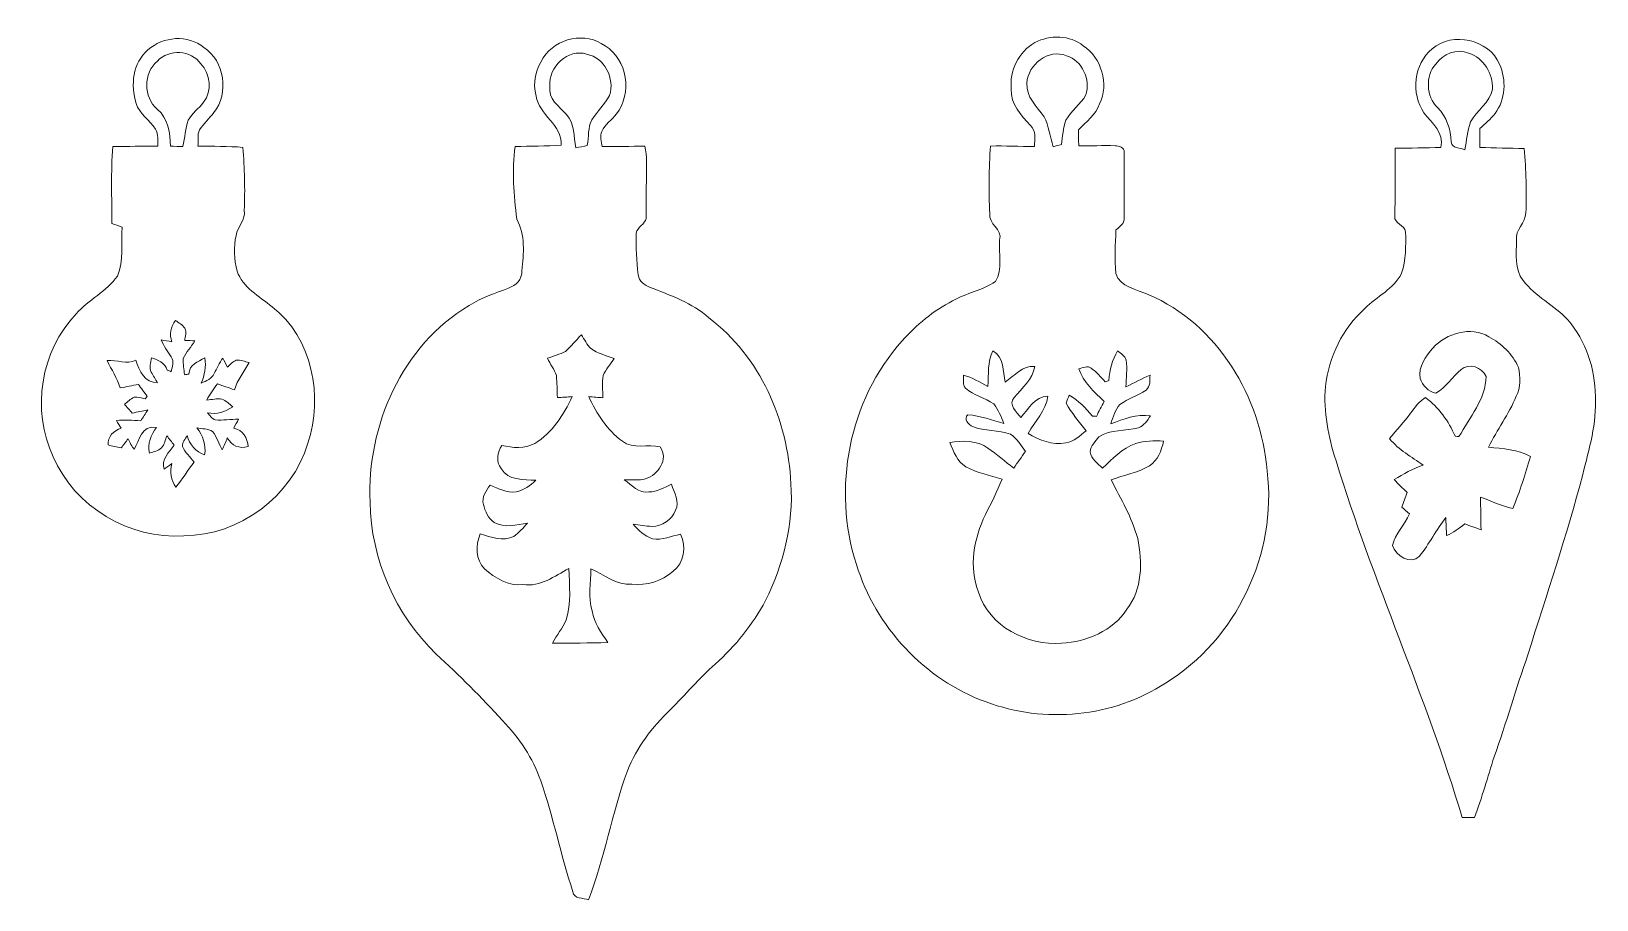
# Model space of a CAD drawing. Header units: centimetres. Extents: x -16.5 to 16.4, y -9.1 to 9.2.
import ezdxf

# ---------------------------------------------------------------- set-up
doc = ezdxf.new("R2010")
doc.units = ezdxf.units.CM
doc.header["$MEASUREMENT"] = 0
doc.layers.add('Layer 1', color=7, linetype='Continuous')

msp = doc.modelspace()

# ---------------------------------------------------------------- linework, layer by layer
at = {"layer": 'Layer 1', "color": 252, "lineweight": 9}
for points, knots in [([(-14.09541, 8.79758), (-13.78002, 9.0865), (-13.25156, 9.12425), (-12.91783, 8.84873), (-12.91783, 8.84873), (-12.4818, 8.56545), (-12.38514, 7.88459), (-12.71005, 7.48242), (-12.71005, 7.48242), (-12.80706, 7.35789), (-12.92101, 7.24712), (-13.01308, 7.11836), (-13.01308, 7.11836), (-13.06106, 7.01323), (-13.0346, 6.88905), (-13.04413, 6.77616), (-13.04413, 6.77616), (-12.72839, 6.77016), (-12.4116, 6.77792), (-12.09727, 6.74723), (-12.09727, 6.74723), (-12.06764, 6.30873), (-12.04965, 5.86846), (-12.07187, 5.42926), (-12.07187, 5.42926), (-12.03448, 5.22394), (-12.21581, 5.08847), (-12.2405, 4.89832), (-12.2405, 4.89832), (-12.30047, 4.65314), (-12.28495, 4.39103), (-12.22145, 4.14832), (-12.22145, 4.14832), (-12.10292, 3.79872), (-11.75508, 3.62127), (-11.48591, 3.40008), (-11.48591, 3.40008), (-10.63924, 2.7432), (-10.40394, 1.51413), (-10.73202, 0.52847), (-10.73202, 0.52847), (-11.06469, -0.58561), (-12.17559, -1.41428), (-13.33835, -1.41499), (-13.33835, -1.41499), (-14.48064, -1.50283), (-15.63775, -0.8068), (-16.08825, 0.24624), (-16.08825, 0.24624), (-16.54721, 1.22309), (-16.35601, 2.47051), (-15.60353, 3.24979), (-15.60353, 3.24979), (-15.34459, 3.54719), (-14.96571, 3.71652), (-14.73746, 4.04213), (-14.73746, 4.04213), (-14.60482, 4.3681), (-14.65597, 4.73146), (-14.63833, 5.07436), (-14.63833, 5.07436), (-14.71065, 5.09976), (-14.78297, 5.12445), (-14.85529, 5.14986), (-14.85529, 5.14986), (-14.8507, 5.68961), (-14.87716, 6.23077), (-14.83448, 6.76946), (-14.83448, 6.76946), (-14.51874, 6.77087), (-14.20336, 6.77157), (-13.88762, 6.77228), (-13.88762, 6.77228), (-13.88692, 6.89222), (-13.87527, 7.02099), (-13.93419, 7.1307), (-13.93419, 7.1307), (-14.05554, 7.32332), (-14.27109, 7.45173), (-14.34588, 7.67292), (-14.34588, 7.67292), (-14.46088, 8.05639), (-14.41785, 8.52417), (-14.09541, 8.79758), (-14.09541, 8.79758), (-14.09541, 8.79758), (-14.09541, 8.79758), (-14.09541, 8.79758)], [0, 0, 0, 0, 0.04347826, 0.04347826, 0.04347826, 0.04347826, 0.08695652, 0.08695652, 0.08695652, 0.08695652, 0.13043478, 0.13043478, 0.13043478, 0.13043478, 0.17391304, 0.17391304, 0.17391304, 0.17391304, 0.2173913, 0.2173913, 0.2173913, 0.2173913, 0.26086957, 0.26086957, 0.26086957, 0.26086957, 0.30434783, 0.30434783, 0.30434783, 0.30434783, 0.34782609, 0.34782609, 0.34782609, 0.34782609, 0.39130435, 0.39130435, 0.39130435, 0.39130435, 0.43478261, 0.43478261, 0.43478261, 0.43478261, 0.47826087, 0.47826087, 0.47826087, 0.47826087, 0.52173913, 0.52173913, 0.52173913, 0.52173913, 0.56521739, 0.56521739, 0.56521739, 0.56521739, 0.60869565, 0.60869565, 0.60869565, 0.60869565, 0.65217391, 0.65217391, 0.65217391, 0.65217391, 0.69565217, 0.69565217, 0.69565217, 0.69565217, 0.73913043, 0.73913043, 0.73913043, 0.73913043, 0.7826087, 0.7826087, 0.7826087, 0.7826087, 0.82608696, 0.82608696, 0.82608696, 0.82608696, 0.86956522, 0.86956522, 0.86956522, 0.86956522, 0.91304348, 0.91304348, 0.91304348, 0.91304348, 1, 1, 1, 1]), ([(-5.78467, 8.63495), (-5.51656, 9.04911), (-4.88579, 9.18916), (-4.48715, 8.8826), (-4.48715, 8.8826), (-4.01196, 8.60037), (-3.91107, 7.87824), (-4.24762, 7.45138), (-4.24762, 7.45138), (-4.34004, 7.32155), (-4.48856, 7.23512), (-4.55277, 7.08484), (-4.55277, 7.08484), (-4.59969, 6.98289), (-4.563, 6.8707), (-4.54395, 6.76664), (-4.54395, 6.76664), (-4.24691, 6.76946), (-3.94917, 6.77087), (-3.65177, 6.77334), (-3.65177, 6.77334), (-3.60097, 6.56485), (-3.61191, 6.3493), (-3.61508, 6.13657), (-3.61508, 6.13657), (-3.62602, 5.84377), (-3.61544, 5.55026), (-3.61932, 5.2571), (-3.61932, 5.2571), (-3.64719, 5.12975), (-3.80911, 5.07789), (-3.82957, 4.9456), (-3.82957, 4.9456), (-3.83416, 4.6535), (-3.82816, 4.35999), (-3.79253, 4.0693), (-3.79253, 4.0693), (-3.76713, 3.93983), (-3.65918, 3.8414), (-3.5343, 3.80507), (-3.5343, 3.80507), (-3.10179, 3.63855), (-2.65765, 3.47522), (-2.3024, 3.16619), (-2.3024, 3.16619), (-1.22572, 2.35127), (-0.64082, 1.0086), (-0.57837, -0.32102), (-0.57837, -0.32102), (-0.51875, -1.17016), (-0.73995, -2.01859), (-1.11072, -2.77812), (-1.11072, -2.77812), (-1.38306, -3.28048), (-1.7436, -3.7345), (-2.17011, -4.11515), (-2.17011, -4.11515), (-2.51018, -4.41042), (-2.79417, -4.76108), (-3.11732, -5.07364), (-3.11732, -5.07364), (-3.49373, -5.44089), (-3.82428, -5.86598), (-4.01655, -6.35987), (-4.01655, -6.35987), (-4.34604, -7.24464), (-4.48645, -8.18903), (-4.8357, -9.06674), (-4.8357, -9.06674), (-4.94047, -9.02828), (-5.13873, -9.05368), (-5.16272, -8.90023), (-5.16272, -8.90023), (-5.41425, -8.13152), (-5.5723, -7.33495), (-5.83794, -6.57048), (-5.83794, -6.57048), (-5.9988, -6.09035), (-6.29337, -5.66314), (-6.64121, -5.29942), (-6.64121, -5.29942), (-7.08642, -4.81576), (-7.54785, -4.34692), (-8.03504, -3.9056), (-8.03504, -3.9056), (-8.88982, -3.07516), (-9.41299, -1.90394), (-9.42287, -0.70873), (-9.42287, -0.70873), (-9.50048, 0.89147), (-8.75153, 2.59081), (-7.345, 3.42371), (-7.345, 3.42371), (-7.08853, 3.58881), (-6.79749, 3.68159), (-6.51562, 3.79095), (-6.51562, 3.79095), (-6.36217, 3.84564), (-6.22423, 3.97405), (-6.23622, 4.15361), (-6.23622, 4.15361), (-6.19671, 4.51697), (-6.15755, 4.90926), (-6.34312, 5.24122), (-6.34312, 5.24122), (-6.40415, 5.74358), (-6.44119, 6.26322), (-6.3791, 6.76875), (-6.3791, 6.76875), (-6.05454, 6.77193), (-5.72963, 6.77616), (-5.40543, 6.79556), (-5.40543, 6.79556), (-5.3892, 7.22983), (-5.87286, 7.42315), (-5.93389, 7.82779), (-5.93389, 7.82779), (-6.01609, 8.1019), (-5.93354, 8.39929), (-5.78467, 8.63495), (-5.78467, 8.63495), (-5.78467, 8.63495), (-5.78467, 8.63495), (-5.78467, 8.63495)], [0, 0, 0, 0, 0.03125, 0.03125, 0.03125, 0.03125, 0.0625, 0.0625, 0.0625, 0.0625, 0.09375, 0.09375, 0.09375, 0.09375, 0.125, 0.125, 0.125, 0.125, 0.15625, 0.15625, 0.15625, 0.15625, 0.1875, 0.1875, 0.1875, 0.1875, 0.21875, 0.21875, 0.21875, 0.21875, 0.25, 0.25, 0.25, 0.25, 0.28125, 0.28125, 0.28125, 0.28125, 0.3125, 0.3125, 0.3125, 0.3125, 0.34375, 0.34375, 0.34375, 0.34375, 0.375, 0.375, 0.375, 0.375, 0.40625, 0.40625, 0.40625, 0.40625, 0.4375, 0.4375, 0.4375, 0.4375, 0.46875, 0.46875, 0.46875, 0.46875, 0.5, 0.5, 0.5, 0.5, 0.53125, 0.53125, 0.53125, 0.53125, 0.5625, 0.5625, 0.5625, 0.5625, 0.59375, 0.59375, 0.59375, 0.59375, 0.625, 0.625, 0.625, 0.625, 0.65625, 0.65625, 0.65625, 0.65625, 0.6875, 0.6875, 0.6875, 0.6875, 0.71875, 0.71875, 0.71875, 0.71875, 0.75, 0.75, 0.75, 0.75, 0.78125, 0.78125, 0.78125, 0.78125, 0.8125, 0.8125, 0.8125, 0.8125, 0.84375, 0.84375, 0.84375, 0.84375, 0.875, 0.875, 0.875, 0.875, 0.90625, 0.90625, 0.90625, 0.90625, 0.9375, 0.9375, 0.9375, 0.9375, 1, 1, 1, 1]), ([(4.55102, 8.9528), (4.86534, 9.11755), (5.28479, 9.1112), (5.56772, 8.88401), (5.56772, 8.88401), (5.94978, 8.63142), (6.11417, 8.0765), (5.90956, 7.6634), (5.90956, 7.6634), (5.82913, 7.43303), (5.62875, 7.28451), (5.46471, 7.11694), (5.46471, 7.11694), (5.46471, 7.00617), (5.4693, 6.89328), (5.47247, 6.78216), (5.47247, 6.78216), (5.72612, 6.78004), (5.98012, 6.78992), (6.23412, 6.78357), (6.23412, 6.78357), (6.31878, 6.77969), (6.43344, 6.75252), (6.42568, 6.64457), (6.42568, 6.64457), (6.43097, 6.18526), (6.42144, 5.72453), (6.42638, 5.26486), (6.42638, 5.26486), (6.4345, 5.14809), (6.33219, 5.07824), (6.25282, 5.01333), (6.25282, 5.01333), (6.24541, 4.70959), (6.21895, 4.40302), (6.25282, 4.09999), (6.25282, 4.09999), (6.33713, 3.80189), (6.69626, 3.76556), (6.93368, 3.65302), (6.93368, 3.65302), (8.3977, 3.03742), (9.30328, 1.49014), (9.43099, -0.05362), (9.43099, -0.05362), (9.65077, -1.78364), (8.78435, -3.60327), (7.29527, -4.51308), (7.29527, -4.51308), (6.19602, -5.23381), (4.74857, -5.36963), (3.52232, -4.9089), (3.52232, -4.9089), (2.22974, -4.44147), (1.20104, -3.3281), (0.79817, -2.01824), (0.79817, -2.01824), (0.28417, -0.42756), (0.63553, 1.42946), (1.75772, 2.68041), (1.75772, 2.68041), (2.06217, 3.01626), (2.41353, 3.31717), (2.82135, 3.52002), (2.82135, 3.52002), (3.10674, 3.68935), (3.44576, 3.74015), (3.72128, 3.92819), (3.72128, 3.92819), (3.87333, 4.18466), (3.78972, 4.5145), (3.80807, 4.79672), (3.80807, 4.79672), (3.87792, 5.03944), (3.56147, 5.12728), (3.60275, 5.36082), (3.60275, 5.36082), (3.5777, 5.83177), (3.58158, 6.3052), (3.61792, 6.77545), (3.61792, 6.77545), (3.92519, 6.78604), (4.2321, 6.7684), (4.53973, 6.76805), (4.53973, 6.76805), (4.55278, 6.91621), (4.57642, 7.09754), (4.45788, 7.21043), (4.45788, 7.21043), (4.25821, 7.41892), (4.03596, 7.66057), (4.05395, 7.97137), (4.05395, 7.97137), (4.0088, 8.35872), (4.212, 8.76159), (4.55102, 8.9528), (4.55102, 8.9528), (4.55102, 8.9528), (4.55102, 8.9528), (4.55102, 8.9528)], [0, 0, 0, 0, 0.03846154, 0.03846154, 0.03846154, 0.03846154, 0.07692308, 0.07692308, 0.07692308, 0.07692308, 0.11538462, 0.11538462, 0.11538462, 0.11538462, 0.15384615, 0.15384615, 0.15384615, 0.15384615, 0.19230769, 0.19230769, 0.19230769, 0.19230769, 0.23076923, 0.23076923, 0.23076923, 0.23076923, 0.26923077, 0.26923077, 0.26923077, 0.26923077, 0.30769231, 0.30769231, 0.30769231, 0.30769231, 0.34615385, 0.34615385, 0.34615385, 0.34615385, 0.38461538, 0.38461538, 0.38461538, 0.38461538, 0.42307692, 0.42307692, 0.42307692, 0.42307692, 0.46153846, 0.46153846, 0.46153846, 0.46153846, 0.5, 0.5, 0.5, 0.5, 0.53846154, 0.53846154, 0.53846154, 0.53846154, 0.57692308, 0.57692308, 0.57692308, 0.57692308, 0.61538462, 0.61538462, 0.61538462, 0.61538462, 0.65384615, 0.65384615, 0.65384615, 0.65384615, 0.69230769, 0.69230769, 0.69230769, 0.69230769, 0.73076923, 0.73076923, 0.73076923, 0.73076923, 0.76923077, 0.76923077, 0.76923077, 0.76923077, 0.80769231, 0.80769231, 0.80769231, 0.80769231, 0.84615385, 0.84615385, 0.84615385, 0.84615385, 0.88461538, 0.88461538, 0.88461538, 0.88461538, 0.92307692, 0.92307692, 0.92307692, 0.92307692, 1, 1, 1, 1]), ([(12.90409, 8.82051), (13.33377, 9.18916), (14.09189, 9.02512), (14.31555, 8.49666), (14.31555, 8.49666), (14.46478, 8.17175), (14.44678, 7.75265), (14.22277, 7.46443), (14.22277, 7.46443), (14.13211, 7.34307), (14.01287, 7.24712), (13.9021, 7.14517), (13.9021, 7.14517), (13.90245, 7.01323), (13.90315, 6.88129), (13.90492, 6.74935), (13.90492, 6.74935), (14.21466, 6.73877), (14.52475, 6.73242), (14.83555, 6.72219), (14.83555, 6.72219), (14.87788, 6.27381), (14.88811, 5.8219), (14.87223, 5.37175), (14.87223, 5.37175), (14.862, 5.16185), (14.64363, 5.01897), (14.67538, 4.79496), (14.67538, 4.79496), (14.67503, 4.51732), (14.62529, 4.18607), (14.81473, 3.95076), (14.81473, 3.95076), (15.06697, 3.61069), (15.4716, 3.43606), (15.751, 3.12209), (15.751, 3.12209), (16.13271, 2.68006), (16.32921, 2.09621), (16.33203, 1.51519), (16.33203, 1.51519), (16.3599, 0.95356), (16.20397, 0.40817), (16.06709, -0.13017), (16.06709, -0.13017), (15.73301, -1.40723), (15.30403, -2.65606), (14.91527, -3.91689), (14.91527, -3.91689), (14.66127, -4.62632), (14.46231, -5.35446), (14.20407, -6.06248), (14.20407, -6.06248), (14.07002, -6.48969), (13.9476, -6.92044), (13.79238, -7.34059), (13.79238, -7.34059), (13.72782, -7.34095), (13.59871, -7.34165), (13.5338, -7.34201), (13.5338, -7.34201), (12.77497, -4.79671), (11.65667, -2.37736), (10.87985, 0.16158), (10.87985, 0.16158), (10.71722, 0.66358), (10.61703, 1.19204), (10.65619, 1.72156), (10.65619, 1.72156), (10.73274, 2.34139), (11.01567, 2.94288), (11.48416, 3.36162), (11.48416, 3.36162), (11.73957, 3.6121), (12.09093, 3.77049), (12.25921, 4.1014), (12.25921, 4.1014), (12.3527, 4.38009), (12.34987, 4.68278), (12.34317, 4.97241), (12.34317, 4.97241), (12.32553, 5.11846), (12.10011, 5.14456), (12.11351, 5.30084), (12.11351, 5.30084), (12.12762, 5.7778), (12.12762, 6.25405), (12.12057, 6.73065), (12.12057, 6.73065), (12.4423, 6.73453), (12.76403, 6.73771), (13.08647, 6.74617), (13.08647, 6.74617), (13.1602, 7.05838), (12.89915, 7.25805), (12.72946, 7.4736), (12.72946, 7.4736), (12.45147, 7.88388), (12.50862, 8.50195), (12.90409, 8.82051), (12.90409, 8.82051), (12.90409, 8.82051), (12.90409, 8.82051), (12.90409, 8.82051)], [0, 0, 0, 0, 0.03703704, 0.03703704, 0.03703704, 0.03703704, 0.07407407, 0.07407407, 0.07407407, 0.07407407, 0.11111111, 0.11111111, 0.11111111, 0.11111111, 0.14814815, 0.14814815, 0.14814815, 0.14814815, 0.18518519, 0.18518519, 0.18518519, 0.18518519, 0.22222222, 0.22222222, 0.22222222, 0.22222222, 0.25925926, 0.25925926, 0.25925926, 0.25925926, 0.2962963, 0.2962963, 0.2962963, 0.2962963, 0.33333333, 0.33333333, 0.33333333, 0.33333333, 0.37037037, 0.37037037, 0.37037037, 0.37037037, 0.40740741, 0.40740741, 0.40740741, 0.40740741, 0.44444444, 0.44444444, 0.44444444, 0.44444444, 0.48148148, 0.48148148, 0.48148148, 0.48148148, 0.51851852, 0.51851852, 0.51851852, 0.51851852, 0.55555556, 0.55555556, 0.55555556, 0.55555556, 0.59259259, 0.59259259, 0.59259259, 0.59259259, 0.62962963, 0.62962963, 0.62962963, 0.62962963, 0.66666667, 0.66666667, 0.66666667, 0.66666667, 0.7037037, 0.7037037, 0.7037037, 0.7037037, 0.74074074, 0.74074074, 0.74074074, 0.74074074, 0.77777778, 0.77777778, 0.77777778, 0.77777778, 0.81481481, 0.81481481, 0.81481481, 0.81481481, 0.85185185, 0.85185185, 0.85185185, 0.85185185, 0.88888889, 0.88888889, 0.88888889, 0.88888889, 0.92592593, 0.92592593, 0.92592593, 0.92592593, 1, 1, 1, 1]), ([(-13.8975, 8.56369), (-14.19807, 8.31321), (-14.19066, 7.80627), (-13.90067, 7.55051), (-13.90067, 7.55051), (-13.66184, 7.35401), (-13.63362, 7.05803), (-13.6188, 6.77228), (-13.6188, 6.77228), (-13.55389, 6.77122), (-13.42442, 6.76946), (-13.35951, 6.7684), (-13.35951, 6.7684), (-13.31788, 6.95114), (-13.314, 7.1434), (-13.24768, 7.31944), (-13.24768, 7.31944), (-13.16725, 7.46584), (-13.02614, 7.56638), (-12.92665, 7.69938), (-12.92665, 7.69938), (-12.73933, 7.92869), (-12.78096, 8.29452), (-12.98275, 8.50265), (-12.98275, 8.50265), (-13.18771, 8.79722), (-13.65161, 8.82157), (-13.8975, 8.56369), (-13.8975, 8.56369), (-13.8975, 8.56369), (-13.8975, 8.56369), (-13.8975, 8.56369)], [0, 0, 0, 0, 0.11111111, 0.11111111, 0.11111111, 0.11111111, 0.22222222, 0.22222222, 0.22222222, 0.22222222, 0.33333333, 0.33333333, 0.33333333, 0.33333333, 0.44444444, 0.44444444, 0.44444444, 0.44444444, 0.55555556, 0.55555556, 0.55555556, 0.55555556, 0.66666667, 0.66666667, 0.66666667, 0.66666667, 0.77777778, 0.77777778, 0.77777778, 0.77777778, 1, 1, 1, 1]), ([(-5.64638, 8.04087), (-5.68801, 7.77029), (-5.45553, 7.61048), (-5.29607, 7.44009), (-5.29607, 7.44009), (-5.11615, 7.25347), (-5.15073, 6.9723), (-5.09957, 6.737), (-5.09957, 6.737), (-5.01985, 6.75499), (-4.93977, 6.77263), (-4.85898, 6.78957), (-4.85898, 6.78957), (-4.82617, 6.96878), (-4.85192, 7.16739), (-4.76091, 7.33108), (-4.76091, 7.33108), (-4.64273, 7.50394), (-4.49915, 7.65846), (-4.3919, 7.83943), (-4.3919, 7.83943), (-4.27654, 8.19609), (-4.49209, 8.63918), (-4.8738, 8.70797), (-4.8738, 8.70797), (-5.26608, 8.83885), (-5.67919, 8.43351), (-5.64638, 8.04087), (-5.64638, 8.04087), (-5.64638, 8.04087), (-5.64638, 8.04087), (-5.64638, 8.04087)], [0, 0, 0, 0, 0.11111111, 0.11111111, 0.11111111, 0.11111111, 0.22222222, 0.22222222, 0.22222222, 0.22222222, 0.33333333, 0.33333333, 0.33333333, 0.33333333, 0.44444444, 0.44444444, 0.44444444, 0.44444444, 0.55555556, 0.55555556, 0.55555556, 0.55555556, 0.66666667, 0.66666667, 0.66666667, 0.66666667, 0.77777778, 0.77777778, 0.77777778, 0.77777778, 1, 1, 1, 1]), ([(4.38239, 8.10014), (4.35805, 7.81615), (4.5937, 7.60519), (4.74469, 7.39387), (4.74469, 7.39387), (4.84312, 7.19667), (4.87275, 6.97372), (4.9306, 6.7624), (4.9306, 6.7624), (4.98881, 6.77757), (5.04737, 6.79309), (5.10593, 6.80826), (5.10593, 6.80826), (5.13768, 6.9783), (5.1391, 7.15681), (5.20224, 7.31909), (5.20224, 7.31909), (5.30808, 7.52017), (5.51198, 7.65034), (5.61993, 7.85037), (5.61993, 7.85037), (5.72259, 8.17457), (5.55008, 8.57462), (5.21318, 8.67446), (5.21318, 8.67446), (4.83183, 8.83215), (4.40285, 8.48995), (4.38239, 8.10014), (4.38239, 8.10014), (4.38239, 8.10014), (4.38239, 8.10014), (4.38239, 8.10014)], [0, 0, 0, 0, 0.11111111, 0.11111111, 0.11111111, 0.11111111, 0.22222222, 0.22222222, 0.22222222, 0.22222222, 0.33333333, 0.33333333, 0.33333333, 0.33333333, 0.44444444, 0.44444444, 0.44444444, 0.44444444, 0.55555556, 0.55555556, 0.55555556, 0.55555556, 0.66666667, 0.66666667, 0.66666667, 0.66666667, 0.77777778, 0.77777778, 0.77777778, 0.77777778, 1, 1, 1, 1]), ([(12.97747, 8.49983), (12.75169, 8.25148), (12.77497, 7.81615), (13.01627, 7.58437), (13.01627, 7.58437), (13.19866, 7.38929), (13.29743, 7.13317), (13.30273, 6.86647), (13.30273, 6.86647), (13.30449, 6.72183), (13.50593, 6.74476), (13.58953, 6.69784), (13.58953, 6.69784), (13.6301, 6.89258), (13.63857, 7.09542), (13.7056, 7.28345), (13.7056, 7.28345), (13.83824, 7.52687), (14.11729, 7.68809), (14.16738, 7.9756), (14.16738, 7.9756), (14.18538, 8.29945), (13.98429, 8.63212), (13.6682, 8.72914), (13.6682, 8.72914), (13.42126, 8.83991), (13.12528, 8.70797), (12.97747, 8.49983), (12.97747, 8.49983), (12.97747, 8.49983), (12.97747, 8.49983), (12.97747, 8.49983)], [0, 0, 0, 0, 0.11111111, 0.11111111, 0.11111111, 0.11111111, 0.22222222, 0.22222222, 0.22222222, 0.22222222, 0.33333333, 0.33333333, 0.33333333, 0.33333333, 0.44444444, 0.44444444, 0.44444444, 0.44444444, 0.55555556, 0.55555556, 0.55555556, 0.55555556, 0.66666667, 0.66666667, 0.66666667, 0.66666667, 0.77777778, 0.77777778, 0.77777778, 0.77777778, 1, 1, 1, 1]), ([(-13.59305, 2.6603), (-13.66608, 2.67618), (-13.73981, 2.68994), (-13.81389, 2.70122), (-13.81389, 2.70122), (-13.76309, 2.5714), (-13.67913, 2.45992), (-13.6054, 2.3428), (-13.6054, 2.3428), (-13.53731, 2.25037), (-13.58882, 2.13466), (-13.60469, 2.03377), (-13.60469, 2.03377), (-13.62551, 2.04224), (-13.66713, 2.05917), (-13.68795, 2.06799), (-13.68795, 2.06799), (-13.73804, 2.2218), (-13.88515, 2.28071), (-14.02273, 2.32446), (-14.02273, 2.32446), (-14.03085, 2.22603), (-14.07706, 2.11738), (-14.0245, 2.02389), (-14.0245, 2.02389), (-13.98534, 1.94734), (-13.93666, 1.87678), (-13.89432, 1.80199), (-13.89432, 1.80199), (-14.1582, 1.7967), (-14.28591, 2.05105), (-14.348, 2.27507), (-14.348, 2.27507), (-14.54167, 2.17876), (-14.74805, 2.28777), (-14.95089, 2.2659), (-14.95089, 2.2659), (-14.86129, 2.07504), (-14.74064, 1.89866), (-14.68067, 1.6944), (-14.68067, 1.6944), (-14.5519, 1.71556), (-14.42384, 1.74061), (-14.29578, 1.76531), (-14.29578, 1.76531), (-14.23405, 1.68134), (-14.17231, 1.59738), (-14.11058, 1.51307), (-14.11058, 1.51307), (-14.12045, 1.50037), (-14.14056, 1.47497), (-14.15079, 1.46262), (-14.15079, 1.46262), (-14.2277, 1.47779), (-14.30531, 1.5046), (-14.38468, 1.49508), (-14.38468, 1.49508), (-14.46265, 1.46156), (-14.52368, 1.40053), (-14.58824, 1.34726), (-14.58824, 1.34726), (-14.54732, 1.30105), (-14.46618, 1.20897), (-14.42561, 1.16276), (-14.42561, 1.16276), (-14.31695, 1.18463), (-14.209, 1.20756), (-14.10035, 1.22838), (-14.10035, 1.22838), (-14.14868, 1.15182), (-14.19771, 1.07562), (-14.24781, 0.99942), (-14.24781, 0.99942), (-14.41714, 1.01777), (-14.58824, 1.02024), (-14.75828, 1.00895), (-14.75828, 1.00895), (-14.72547, 0.95392), (-14.69231, 0.89888), (-14.65879, 0.84385), (-14.65879, 0.84385), (-14.81119, 0.7934), (-14.94631, 0.67064), (-14.93255, 0.49672), (-14.93255, 0.49672), (-14.84506, 0.46003), (-14.74981, 0.4572), (-14.65844, 0.43357), (-14.65844, 0.43357), (-14.60905, 0.49636), (-14.55931, 0.55881), (-14.51027, 0.6216), (-14.51027, 0.6216), (-14.47429, 0.54293), (-14.43196, 0.46744), (-14.38433, 0.39476), (-14.38433, 0.39476), (-14.2785, 0.59373), (-14.23123, 0.91511), (-13.91831, 0.86219), (-13.91831, 0.86219), (-14.02732, 0.69992), (-14.11128, 0.52353), (-14.06013, 0.31927), (-14.06013, 0.31927), (-13.97511, 0.35208), (-13.87986, 0.37113), (-13.80966, 0.43251), (-13.80966, 0.43251), (-13.74757, 0.50342), (-13.73134, 0.60043), (-13.69888, 0.68581), (-13.69888, 0.68581), (-13.64667, 0.62266), (-13.59587, 0.55775), (-13.54613, 0.49213), (-13.54613, 0.49213), (-13.64597, 0.33938), (-13.82659, 0.18698), (-13.75603, -0.01658), (-13.75603, -0.01658), (-13.70241, 0.02188), (-13.6495, 0.06068), (-13.59658, 0.09984), (-13.59658, 0.09984), (-13.64385, -0.07337), (-13.6054, -0.24341), (-13.50874, -0.39616), (-13.50874, -0.39616), (-13.36868, -0.22824), (-13.26144, -0.03668), (-13.12456, 0.13335), (-13.12456, 0.13335), (-13.20817, 0.2406), (-13.31365, 0.3362), (-13.36904, 0.46144), (-13.36904, 0.46144), (-13.37574, 0.54857), (-13.31083, 0.62019), (-13.27202, 0.69286), (-13.27202, 0.69286), (-13.2184, 0.50483), (-13.09599, 0.34432), (-12.90337, 0.28329), (-12.90337, 0.28329), (-12.87021, 0.49072), (-12.93794, 0.69321), (-13.06635, 0.85549), (-13.06635, 0.85549), (-12.95911, 0.82868), (-12.83176, 0.83962), (-12.73651, 0.77647), (-12.73651, 0.77647), (-12.64514, 0.66111), (-12.60915, 0.51294), (-12.5319, 0.38841), (-12.5319, 0.38841), (-12.49556, 0.47167), (-12.46063, 0.55563), (-12.42747, 0.63959), (-12.42747, 0.63959), (-12.33469, 0.48225), (-12.17877, 0.40429), (-11.9865, 0.45862), (-11.9865, 0.45862), (-12.00696, 0.63747), (-12.09586, 0.81104), (-12.29236, 0.84879), (-12.29236, 0.84879), (-12.25673, 0.90982), (-12.22286, 0.97226), (-12.19041, 1.0347), (-12.19041, 1.0347), (-12.3541, 1.03541), (-12.51708, 1.00789), (-12.68042, 1.01883), (-12.68042, 1.01883), (-12.75203, 1.04458), (-12.79295, 1.11725), (-12.84305, 1.17017), (-12.84305, 1.17017), (-12.6529, 1.12748), (-12.46945, 1.18957), (-12.31106, 1.29505), (-12.31106, 1.29505), (-12.38338, 1.35432), (-12.45076, 1.42523), (-12.54072, 1.45698), (-12.54072, 1.45698), (-12.6462, 1.47285), (-12.75168, 1.44569), (-12.85645, 1.43722), (-12.85645, 1.43722), (-12.79683, 1.55858), (-12.71887, 1.6697), (-12.63526, 1.77554), (-12.63526, 1.77554), (-12.51532, 1.73708), (-12.39608, 1.6951), (-12.27684, 1.65242), (-12.27684, 1.65242), (-12.21722, 1.86585), (-12.06376, 2.03024), (-11.9678, 2.22568), (-11.9678, 2.22568), (-12.0567, 2.24755), (-12.1456, 2.28001), (-12.23838, 2.27824), (-12.23838, 2.27824), (-12.3107, 2.24402), (-12.36574, 2.18335), (-12.42465, 2.13078), (-12.42465, 2.13078), (-12.45711, 2.19393), (-12.49027, 2.25672), (-12.52343, 2.31881), (-12.52343, 2.31881), (-12.59363, 2.21651), (-12.64373, 2.10291), (-12.69982, 1.99285), (-12.69982, 1.99285), (-12.75027, 1.88243), (-12.87303, 1.84221), (-12.97322, 1.79106), (-12.97322, 1.79106), (-12.90125, 1.95933), (-12.86845, 2.14207), (-12.89773, 2.32411), (-12.89773, 2.32411), (-13.03813, 2.24156), (-13.23251, 2.18793), (-13.23428, 1.98473), (-13.23428, 1.98473), (-13.2565, 1.98015), (-13.3006, 1.97133), (-13.32282, 1.96674), (-13.32282, 1.96674), (-13.34399, 2.07892), (-13.35881, 2.19393), (-13.35175, 2.30823), (-13.35175, 2.30823), (-13.29601, 2.44758), (-13.18559, 2.55553), (-13.10657, 2.68112), (-13.10657, 2.68112), (-13.17854, 2.68605), (-13.2505, 2.68852), (-13.32247, 2.68994), (-13.32247, 2.68994), (-13.31365, 2.77425), (-13.2759, 2.86597), (-13.31788, 2.94676), (-13.31788, 2.94676), (-13.37045, 3.01696), (-13.44806, 3.06176), (-13.51791, 3.11221), (-13.51791, 3.11221), (-13.61175, 2.9778), (-13.6502, 2.81764), (-13.59305, 2.6603)], [0, 0, 0, 0, 0.01515152, 0.01515152, 0.01515152, 0.01515152, 0.03030303, 0.03030303, 0.03030303, 0.03030303, 0.04545455, 0.04545455, 0.04545455, 0.04545455, 0.06060606, 0.06060606, 0.06060606, 0.06060606, 0.07575758, 0.07575758, 0.07575758, 0.07575758, 0.09090909, 0.09090909, 0.09090909, 0.09090909, 0.10606061, 0.10606061, 0.10606061, 0.10606061, 0.12121212, 0.12121212, 0.12121212, 0.12121212, 0.13636364, 0.13636364, 0.13636364, 0.13636364, 0.15151515, 0.15151515, 0.15151515, 0.15151515, 0.16666667, 0.16666667, 0.16666667, 0.16666667, 0.18181818, 0.18181818, 0.18181818, 0.18181818, 0.1969697, 0.1969697, 0.1969697, 0.1969697, 0.21212121, 0.21212121, 0.21212121, 0.21212121, 0.22727273, 0.22727273, 0.22727273, 0.22727273, 0.24242424, 0.24242424, 0.24242424, 0.24242424, 0.25757576, 0.25757576, 0.25757576, 0.25757576, 0.27272727, 0.27272727, 0.27272727, 0.27272727, 0.28787879, 0.28787879, 0.28787879, 0.28787879, 0.3030303, 0.3030303, 0.3030303, 0.3030303, 0.31818182, 0.31818182, 0.31818182, 0.31818182, 0.33333333, 0.33333333, 0.33333333, 0.33333333, 0.34848485, 0.34848485, 0.34848485, 0.34848485, 0.36363636, 0.36363636, 0.36363636, 0.36363636, 0.37878788, 0.37878788, 0.37878788, 0.37878788, 0.39393939, 0.39393939, 0.39393939, 0.39393939, 0.40909091, 0.40909091, 0.40909091, 0.40909091, 0.42424242, 0.42424242, 0.42424242, 0.42424242, 0.43939394, 0.43939394, 0.43939394, 0.43939394, 0.45454545, 0.45454545, 0.45454545, 0.45454545, 0.46969697, 0.46969697, 0.46969697, 0.46969697, 0.48484848, 0.48484848, 0.48484848, 0.48484848, 0.5, 0.5, 0.5, 0.5, 0.51515152, 0.51515152, 0.51515152, 0.51515152, 0.53030303, 0.53030303, 0.53030303, 0.53030303, 0.54545455, 0.54545455, 0.54545455, 0.54545455, 0.56060606, 0.56060606, 0.56060606, 0.56060606, 0.57575758, 0.57575758, 0.57575758, 0.57575758, 0.59090909, 0.59090909, 0.59090909, 0.59090909, 0.60606061, 0.60606061, 0.60606061, 0.60606061, 0.62121212, 0.62121212, 0.62121212, 0.62121212, 0.63636364, 0.63636364, 0.63636364, 0.63636364, 0.65151515, 0.65151515, 0.65151515, 0.65151515, 0.66666667, 0.66666667, 0.66666667, 0.66666667, 0.68181818, 0.68181818, 0.68181818, 0.68181818, 0.6969697, 0.6969697, 0.6969697, 0.6969697, 0.71212121, 0.71212121, 0.71212121, 0.71212121, 0.72727273, 0.72727273, 0.72727273, 0.72727273, 0.74242424, 0.74242424, 0.74242424, 0.74242424, 0.75757576, 0.75757576, 0.75757576, 0.75757576, 0.77272727, 0.77272727, 0.77272727, 0.77272727, 0.78787879, 0.78787879, 0.78787879, 0.78787879, 0.8030303, 0.8030303, 0.8030303, 0.8030303, 0.81818182, 0.81818182, 0.81818182, 0.81818182, 0.83333333, 0.83333333, 0.83333333, 0.83333333, 0.84848485, 0.84848485, 0.84848485, 0.84848485, 0.86363636, 0.86363636, 0.86363636, 0.86363636, 0.87878788, 0.87878788, 0.87878788, 0.87878788, 0.89393939, 0.89393939, 0.89393939, 0.89393939, 0.90909091, 0.90909091, 0.90909091, 0.90909091, 0.92424242, 0.92424242, 0.92424242, 0.92424242, 0.93939394, 0.93939394, 0.93939394, 0.93939394, 0.95454545, 0.95454545, 0.95454545, 0.95454545, 0.96969697, 0.96969697, 0.96969697, 0.96969697, 1, 1, 1, 1]), ([(12.91573, 2.52977), (12.76474, 2.3555), (12.6067, 2.13713), (12.64903, 1.89125), (12.64903, 1.89125), (12.69877, 1.74872), (12.82189, 1.61079), (12.97535, 1.58398), (12.97535, 1.58398), (13.19372, 1.69757), (13.32248, 1.923), (13.50945, 2.07787), (13.50945, 2.07787), (13.66926, 2.22886), (13.95395, 2.12055), (14.03615, 1.93464), (14.03615, 1.93464), (14.02592, 1.45169), (13.68831, 1.07104), (13.46536, 0.66817), (13.46536, 0.66817), (13.44454, 0.67028), (13.40292, 0.67416), (13.38175, 0.67628), (13.38175, 0.67628), (13.24558, 0.99131), (13.04308, 1.28588), (12.76121, 1.48732), (12.76121, 1.48732), (12.62222, 1.41923), (12.54355, 1.27671), (12.4483, 1.16206), (12.4483, 1.16206), (12.31177, 0.97473), (12.15479, 0.80363), (12.00592, 0.62654), (12.00592, 0.62654), (12.195, 0.38806), (12.46805, 0.24554), (12.70971, 0.0695), (12.70971, 0.0695), (12.49804, -0.01128), (12.2959, -0.115), (12.10363, -0.23424), (12.10363, -0.23424), (12.18654, -0.3309), (12.28108, -0.41627), (12.37457, -0.50306), (12.37457, -0.50306), (12.33612, -0.60642), (12.29943, -0.71049), (12.26344, -0.81491), (12.26344, -0.81491), (12.31671, -0.86183), (12.37104, -0.90875), (12.42502, -0.95567), (12.42502, -0.95567), (12.32447, -1.18533), (12.12268, -1.37477), (12.06448, -1.62136), (12.06448, -1.62136), (12.14068, -1.8288), (12.44195, -2.04611), (12.63386, -1.84608), (12.63386, -1.84608), (12.84023, -1.58996), (12.98664, -1.28975), (13.18913, -1.03011), (13.18913, -1.03011), (13.19195, -1.1564), (13.19866, -1.28552), (13.2043, -1.41216), (13.2043, -1.41216), (13.34435, -1.34937), (13.46712, -1.25659), (13.59024, -1.16628), (13.59024, -1.16628), (13.70242, -1.20826), (13.81425, -1.252), (13.92891, -1.28799), (13.92891, -1.28799), (13.92608, -1.05903), (13.92115, -0.83008), (13.91691, -0.60148), (13.91691, -0.60148), (14.14198, -0.68544), (14.35894, -0.79445), (14.59707, -0.83996), (14.59707, -0.83996), (14.74559, -0.48471), (14.85742, -0.115), (14.97137, 0.25224), (14.97137, 0.25224), (14.70008, 0.39759), (14.38575, 0.41911), (14.08589, 0.44592), (14.08589, 0.44592), (14.26546, 0.81069), (14.5117, 1.13948), (14.67045, 1.51554), (14.67045, 1.51554), (14.77063, 1.70181), (14.75547, 1.92511), (14.71595, 2.12479), (14.71595, 2.12479), (14.59001, 2.40172), (14.35859, 2.62538), (14.09365, 2.76931), (14.09365, 2.76931), (13.70877, 2.99015), (13.19936, 2.84974), (12.91573, 2.52977)], [0, 0, 0, 0, 0.03448276, 0.03448276, 0.03448276, 0.03448276, 0.06896552, 0.06896552, 0.06896552, 0.06896552, 0.10344828, 0.10344828, 0.10344828, 0.10344828, 0.13793103, 0.13793103, 0.13793103, 0.13793103, 0.17241379, 0.17241379, 0.17241379, 0.17241379, 0.20689655, 0.20689655, 0.20689655, 0.20689655, 0.24137931, 0.24137931, 0.24137931, 0.24137931, 0.27586207, 0.27586207, 0.27586207, 0.27586207, 0.31034483, 0.31034483, 0.31034483, 0.31034483, 0.34482759, 0.34482759, 0.34482759, 0.34482759, 0.37931034, 0.37931034, 0.37931034, 0.37931034, 0.4137931, 0.4137931, 0.4137931, 0.4137931, 0.44827586, 0.44827586, 0.44827586, 0.44827586, 0.48275862, 0.48275862, 0.48275862, 0.48275862, 0.51724138, 0.51724138, 0.51724138, 0.51724138, 0.55172414, 0.55172414, 0.55172414, 0.55172414, 0.5862069, 0.5862069, 0.5862069, 0.5862069, 0.62068966, 0.62068966, 0.62068966, 0.62068966, 0.65517241, 0.65517241, 0.65517241, 0.65517241, 0.68965517, 0.68965517, 0.68965517, 0.68965517, 0.72413793, 0.72413793, 0.72413793, 0.72413793, 0.75862069, 0.75862069, 0.75862069, 0.75862069, 0.79310345, 0.79310345, 0.79310345, 0.79310345, 0.82758621, 0.82758621, 0.82758621, 0.82758621, 0.86206897, 0.86206897, 0.86206897, 0.86206897, 0.89655172, 0.89655172, 0.89655172, 0.89655172, 0.93103448, 0.93103448, 0.93103448, 0.93103448, 1, 1, 1, 1]), ([(-5.31653, 2.45851), (-5.44071, 2.40242), (-5.57088, 2.36185), (-5.69824, 2.31458), (-5.69824, 2.31458), (-5.63721, 2.19287), (-5.55325, 2.08104), (-5.50915, 1.95122), (-5.50915, 1.95122), (-5.49292, 1.79776), (-5.49151, 1.64219), (-5.48869, 1.48732), (-5.48869, 1.48732), (-5.38391, 1.49331), (-5.27949, 1.50178), (-5.17472, 1.50884), (-5.17472, 1.50884), (-5.35992, 1.12995), (-5.59346, 0.74613), (-5.96458, 0.52494), (-5.96458, 0.52494), (-6.17731, 0.40076), (-6.43096, 0.43039), (-6.6585, 0.48437), (-6.6585, 0.48437), (-6.74563, 0.33797), (-6.78762, 0.14253), (-6.67226, -0.00352), (-6.67226, -0.00352), (-6.52621, -0.25823), (-6.19107, -0.22824), (-5.9413, -0.25011), (-5.9413, -0.25011), (-6.05948, -0.35948), (-6.19636, -0.4579), (-6.35511, -0.49565), (-6.35511, -0.49565), (-6.54984, -0.50905), (-6.73011, -0.42933), (-6.90191, -0.35101), (-6.90191, -0.35101), (-6.98693, -0.46743), (-7.08607, -0.60466), (-7.04408, -0.75741), (-7.04408, -0.75741), (-7.00387, -0.89781), (-6.94672, -1.05621), (-6.81478, -1.13453), (-6.81478, -1.13453), (-6.59782, -1.26365), (-6.34735, -1.18215), (-6.11593, -1.15076), (-6.11593, -1.15076), (-6.20377, -1.25165), (-6.29761, -1.34902), (-6.4045, -1.43016), (-6.4045, -1.43016), (-6.62922, -1.54199), (-6.88569, -1.44744), (-7.10794, -1.37336), (-7.10794, -1.37336), (-7.21448, -1.61043), (-7.20848, -1.92122), (-7.01868, -2.11384), (-7.01868, -2.11384), (-6.79643, -2.30222), (-6.5195, -2.48038), (-6.21259, -2.44157), (-6.21259, -2.44157), (-5.8457, -2.49484), (-5.54937, -2.26553), (-5.24633, -2.10467), (-5.24633, -2.10467), (-5.23328, -2.46238), (-5.19553, -2.8321), (-5.30066, -3.18099), (-5.30066, -3.18099), (-5.37509, -3.35738), (-5.50139, -3.5059), (-5.59311, -3.67347), (-5.59311, -3.67347), (-5.20576, -3.68335), (-4.81806, -3.66641), (-4.43035, -3.66253), (-4.43035, -3.66253), (-4.55912, -3.45051), (-4.72069, -3.25084), (-4.75844, -2.9972), (-4.75844, -2.9972), (-4.83817, -2.70721), (-4.78948, -2.40418), (-4.78348, -2.10925), (-4.78348, -2.10925), (-4.50267, -2.23449), (-4.24762, -2.46027), (-3.91988, -2.43522), (-3.91988, -2.43522), (-3.6112, -2.46027), (-3.29512, -2.37525), (-3.06228, -2.1657), (-3.06228, -2.1657), (-2.81957, -1.99354), (-2.77477, -1.64218), (-2.89718, -1.38394), (-2.89718, -1.38394), (-3.09438, -1.42204), (-3.28347, -1.51588), (-3.49055, -1.47955), (-3.49055, -1.47955), (-3.65777, -1.42451), (-3.78653, -1.30175), (-3.89766, -1.17122), (-3.89766, -1.17122), (-3.76466, -1.18498), (-3.63343, -1.21602), (-3.49902, -1.22025), (-3.49902, -1.22025), (-3.287, -1.20967), (-3.08133, -1.08585), (-3.0076, -0.87841), (-3.0076, -0.87841), (-2.90741, -0.70379), (-3.03794, -0.50306), (-3.08909, -0.33443), (-3.08909, -0.33443), (-3.24361, -0.39758), (-3.39354, -0.49671), (-3.56605, -0.49459), (-3.56605, -0.49459), (-3.78265, -0.5274), (-3.92694, -0.34925), (-4.08216, -0.23706), (-4.08216, -0.23706), (-3.93329, -0.23283), (-3.77983, -0.25717), (-3.63343, -0.21801), (-3.63343, -0.21801), (-3.37061, -0.13581), (-3.14483, 0.19439), (-3.3251, 0.45086), (-3.3251, 0.45086), (-3.58439, 0.51577), (-3.89413, 0.39653), (-4.12273, 0.57009), (-4.12273, 0.57009), (-4.44341, 0.80469), (-4.66707, 1.15147), (-4.83005, 1.50848), (-4.83005, 1.50848), (-4.72951, 1.50072), (-4.63073, 1.49402), (-4.52984, 1.48449), (-4.52984, 1.48449), (-4.53725, 1.64077), (-4.55171, 1.79706), (-4.5249, 1.95263), (-4.5249, 1.95263), (-4.47092, 2.08386), (-4.3732, 2.19111), (-4.29595, 2.30894), (-4.29595, 2.30894), (-4.4621, 2.37067), (-4.63779, 2.41759), (-4.78525, 2.51849), (-4.78525, 2.51849), (-4.86709, 2.60209), (-4.91648, 2.71181), (-4.98351, 2.80565), (-4.98351, 2.80565), (-5.10169, 2.69699), (-5.19659, 2.56505), (-5.31653, 2.45851)], [0, 0, 0, 0, 0.02272727, 0.02272727, 0.02272727, 0.02272727, 0.04545455, 0.04545455, 0.04545455, 0.04545455, 0.06818182, 0.06818182, 0.06818182, 0.06818182, 0.09090909, 0.09090909, 0.09090909, 0.09090909, 0.11363636, 0.11363636, 0.11363636, 0.11363636, 0.13636364, 0.13636364, 0.13636364, 0.13636364, 0.15909091, 0.15909091, 0.15909091, 0.15909091, 0.18181818, 0.18181818, 0.18181818, 0.18181818, 0.20454545, 0.20454545, 0.20454545, 0.20454545, 0.22727273, 0.22727273, 0.22727273, 0.22727273, 0.25, 0.25, 0.25, 0.25, 0.27272727, 0.27272727, 0.27272727, 0.27272727, 0.29545455, 0.29545455, 0.29545455, 0.29545455, 0.31818182, 0.31818182, 0.31818182, 0.31818182, 0.34090909, 0.34090909, 0.34090909, 0.34090909, 0.36363636, 0.36363636, 0.36363636, 0.36363636, 0.38636364, 0.38636364, 0.38636364, 0.38636364, 0.40909091, 0.40909091, 0.40909091, 0.40909091, 0.43181818, 0.43181818, 0.43181818, 0.43181818, 0.45454545, 0.45454545, 0.45454545, 0.45454545, 0.47727273, 0.47727273, 0.47727273, 0.47727273, 0.5, 0.5, 0.5, 0.5, 0.52272727, 0.52272727, 0.52272727, 0.52272727, 0.54545455, 0.54545455, 0.54545455, 0.54545455, 0.56818182, 0.56818182, 0.56818182, 0.56818182, 0.59090909, 0.59090909, 0.59090909, 0.59090909, 0.61363636, 0.61363636, 0.61363636, 0.61363636, 0.63636364, 0.63636364, 0.63636364, 0.63636364, 0.65909091, 0.65909091, 0.65909091, 0.65909091, 0.68181818, 0.68181818, 0.68181818, 0.68181818, 0.70454545, 0.70454545, 0.70454545, 0.70454545, 0.72727273, 0.72727273, 0.72727273, 0.72727273, 0.75, 0.75, 0.75, 0.75, 0.77272727, 0.77272727, 0.77272727, 0.77272727, 0.79545455, 0.79545455, 0.79545455, 0.79545455, 0.81818182, 0.81818182, 0.81818182, 0.81818182, 0.84090909, 0.84090909, 0.84090909, 0.84090909, 0.86363636, 0.86363636, 0.86363636, 0.86363636, 0.88636364, 0.88636364, 0.88636364, 0.88636364, 0.90909091, 0.90909091, 0.90909091, 0.90909091, 0.93181818, 0.93181818, 0.93181818, 0.93181818, 0.95454545, 0.95454545, 0.95454545, 0.95454545, 1, 1, 1, 1]), ([(3.66625, 2.47298), (3.54489, 2.24367), (3.58193, 1.97521), (3.56289, 1.72544), (3.56289, 1.72544), (3.39426, 1.81258), (3.23022, 1.911), (3.04642, 1.96286), (3.04642, 1.96286), (3.05312, 1.87114), (3.02737, 1.76001), (3.09263, 1.68417), (3.09263, 1.68417), (3.27079, 1.54164), (3.4948, 1.47744), (3.686, 1.35644), (3.686, 1.35644), (3.7749, 1.23014), (3.84334, 1.08832), (3.89873, 0.94369), (3.89873, 0.94369), (3.64649, 1.00719), (3.40237, 1.1102), (3.14096, 1.12925), (3.14096, 1.12925), (3.0436, 1.04246), (3.15155, 0.91829), (3.24115, 0.87948), (3.24115, 0.87948), (3.49268, 0.77329), (3.78372, 0.8188), (4.03808, 0.72002), (4.03808, 0.72002), (4.17319, 0.63148), (4.25503, 0.48296), (4.35099, 0.3556), (4.35099, 0.3556), (4.26985, 0.23848), (4.18589, 0.12348), (4.10475, 0.00635), (4.10475, 0.00635), (3.9199, 0.14112), (3.75303, 0.29881), (3.56359, 0.42651), (3.56359, 0.42651), (3.33323, 0.58914), (3.02807, 0.59373), (2.75996, 0.54222), (2.75996, 0.54222), (2.84428, 0.35666), (2.91413, 0.14182), (3.10075, 0.03422), (3.10075, 0.03422), (3.33711, -0.09419), (3.60487, -0.14746), (3.86098, -0.2233), (3.86098, -0.2233), (3.76079, -0.48048), (3.63238, -0.72531), (3.50926, -0.9719), (3.50926, -0.9719), (3.26726, -1.47355), (3.15895, -2.06727), (3.3611, -2.60279), (3.3611, -2.60279), (3.59146, -3.31822), (4.38662, -3.73485), (5.11193, -3.67171), (5.11193, -3.67171), (5.63545, -3.64736), (6.19143, -3.4163), (6.48283, -2.96227), (6.48283, -2.96227), (6.80879, -2.54317), (6.8162, -1.96991), (6.71072, -1.47214), (6.71072, -1.47214), (6.59113, -1.03505), (6.35794, -0.64487), (6.1551, -0.24341), (6.1551, -0.24341), (6.41933, -0.1344), (6.71248, -0.09701), (6.95802, 0.05504), (6.95802, 0.05504), (7.133, 0.16863), (7.21167, 0.37465), (7.25435, 0.57009), (7.25435, 0.57009), (7.05856, 0.59091), (6.85677, 0.58209), (6.66839, 0.52071), (6.66839, 0.52071), (6.38758, 0.42828), (6.18473, 0.20285), (5.97377, 0.00812), (5.97377, 0.00812), (5.86723, 0.10231), (5.73035, 0.19827), (5.71165, 0.35031), (5.71165, 0.35031), (5.72188, 0.47449), (5.82313, 0.56833), (5.89122, 0.66429), (5.89122, 0.66429), (6.13993, 0.82797), (6.45425, 0.77647), (6.72977, 0.85373), (6.72977, 0.85373), (6.84478, 0.89747), (6.91322, 1.00824), (6.9806, 1.10491), (6.9806, 1.10491), (6.68779, 1.14794), (6.41298, 1.03682), (6.14522, 0.93698), (6.14522, 0.93698), (6.19461, 1.07633), (6.23165, 1.23437), (6.33783, 1.34409), (6.33783, 1.34409), (6.50893, 1.46615), (6.71495, 1.52789), (6.88782, 1.64642), (6.88782, 1.64642), (6.98271, 1.72227), (6.96543, 1.85562), (6.96966, 1.96286), (6.96966, 1.96286), (6.79609, 1.88701), (6.62993, 1.7967), (6.46025, 1.71309), (6.46025, 1.71309), (6.4733, 1.90112), (6.49482, 2.08916), (6.46801, 2.27683), (6.46801, 2.27683), (6.44473, 2.36714), (6.35547, 2.41406), (6.2895, 2.47015), (6.2895, 2.47015), (6.17591, 2.28283), (6.11558, 2.07011), (6.10465, 1.85103), (6.10465, 1.85103), (6.08525, 1.84397), (6.04679, 1.82986), (6.02739, 1.82281), (6.02739, 1.82281), (5.9339, 1.92017), (5.84712, 2.02636), (5.73635, 2.10503), (5.73635, 2.10503), (5.65838, 2.16888), (5.55714, 2.11067), (5.47247, 2.09586), (5.47247, 2.09586), (5.56984, 1.81328), (5.7995, 1.61396), (6.00305, 1.40688), (6.00305, 1.40688), (5.94943, 1.30246), (5.89545, 1.19874), (5.84289, 1.09397), (5.84289, 1.09397), (5.82207, 1.09538), (5.78045, 1.09855), (5.75963, 1.09997), (5.75963, 1.09997), (5.62134, 1.27177), (5.45977, 1.42382), (5.2735, 1.54164), (5.2735, 1.54164), (5.25022, 1.48449), (5.22729, 1.42699), (5.20436, 1.36984), (5.20436, 1.36984), (5.32572, 1.16276), (5.47812, 0.97755), (5.6284, 0.79093), (5.6284, 0.79093), (5.49681, 0.68969), (5.37228, 0.56092), (5.19872, 0.54117), (5.19872, 0.54117), (4.92143, 0.48014), (4.6385, 0.59479), (4.40532, 0.73661), (4.40532, 0.73661), (4.54996, 0.99343), (4.78314, 1.21003), (4.82018, 1.51695), (4.82018, 1.51695), (4.54643, 1.51377), (4.41308, 1.24637), (4.25539, 1.06681), (4.25539, 1.06681), (4.17319, 1.18357), (3.97599, 1.34973), (4.11251, 1.49049), (4.11251, 1.49049), (4.28537, 1.68699), (4.49845, 1.87079), (4.54608, 2.14384), (4.54608, 2.14384), (4.28749, 2.17382), (4.11886, 1.94557), (3.9266, 1.81293), (3.9266, 1.81293), (3.87933, 2.04717), (3.9019, 2.33751), (3.66625, 2.47298)], [0, 0, 0, 0, 0.01851852, 0.01851852, 0.01851852, 0.01851852, 0.03703704, 0.03703704, 0.03703704, 0.03703704, 0.05555556, 0.05555556, 0.05555556, 0.05555556, 0.07407407, 0.07407407, 0.07407407, 0.07407407, 0.09259259, 0.09259259, 0.09259259, 0.09259259, 0.11111111, 0.11111111, 0.11111111, 0.11111111, 0.12962963, 0.12962963, 0.12962963, 0.12962963, 0.14814815, 0.14814815, 0.14814815, 0.14814815, 0.16666667, 0.16666667, 0.16666667, 0.16666667, 0.18518519, 0.18518519, 0.18518519, 0.18518519, 0.2037037, 0.2037037, 0.2037037, 0.2037037, 0.22222222, 0.22222222, 0.22222222, 0.22222222, 0.24074074, 0.24074074, 0.24074074, 0.24074074, 0.25925926, 0.25925926, 0.25925926, 0.25925926, 0.27777778, 0.27777778, 0.27777778, 0.27777778, 0.2962963, 0.2962963, 0.2962963, 0.2962963, 0.31481481, 0.31481481, 0.31481481, 0.31481481, 0.33333333, 0.33333333, 0.33333333, 0.33333333, 0.35185185, 0.35185185, 0.35185185, 0.35185185, 0.37037037, 0.37037037, 0.37037037, 0.37037037, 0.38888889, 0.38888889, 0.38888889, 0.38888889, 0.40740741, 0.40740741, 0.40740741, 0.40740741, 0.42592593, 0.42592593, 0.42592593, 0.42592593, 0.44444444, 0.44444444, 0.44444444, 0.44444444, 0.46296296, 0.46296296, 0.46296296, 0.46296296, 0.48148148, 0.48148148, 0.48148148, 0.48148148, 0.5, 0.5, 0.5, 0.5, 0.51851852, 0.51851852, 0.51851852, 0.51851852, 0.53703704, 0.53703704, 0.53703704, 0.53703704, 0.55555556, 0.55555556, 0.55555556, 0.55555556, 0.57407407, 0.57407407, 0.57407407, 0.57407407, 0.59259259, 0.59259259, 0.59259259, 0.59259259, 0.61111111, 0.61111111, 0.61111111, 0.61111111, 0.62962963, 0.62962963, 0.62962963, 0.62962963, 0.64814815, 0.64814815, 0.64814815, 0.64814815, 0.66666667, 0.66666667, 0.66666667, 0.66666667, 0.68518519, 0.68518519, 0.68518519, 0.68518519, 0.7037037, 0.7037037, 0.7037037, 0.7037037, 0.72222222, 0.72222222, 0.72222222, 0.72222222, 0.74074074, 0.74074074, 0.74074074, 0.74074074, 0.75925926, 0.75925926, 0.75925926, 0.75925926, 0.77777778, 0.77777778, 0.77777778, 0.77777778, 0.7962963, 0.7962963, 0.7962963, 0.7962963, 0.81481481, 0.81481481, 0.81481481, 0.81481481, 0.83333333, 0.83333333, 0.83333333, 0.83333333, 0.85185185, 0.85185185, 0.85185185, 0.85185185, 0.87037037, 0.87037037, 0.87037037, 0.87037037, 0.88888889, 0.88888889, 0.88888889, 0.88888889, 0.90740741, 0.90740741, 0.90740741, 0.90740741, 0.92592593, 0.92592593, 0.92592593, 0.92592593, 0.94444444, 0.94444444, 0.94444444, 0.94444444, 0.96296296, 0.96296296, 0.96296296, 0.96296296, 1, 1, 1, 1])]:
    msp.add_open_spline(points, degree=3, knots=knots, dxfattribs=at)

doc.saveas('drawing.dxf')
